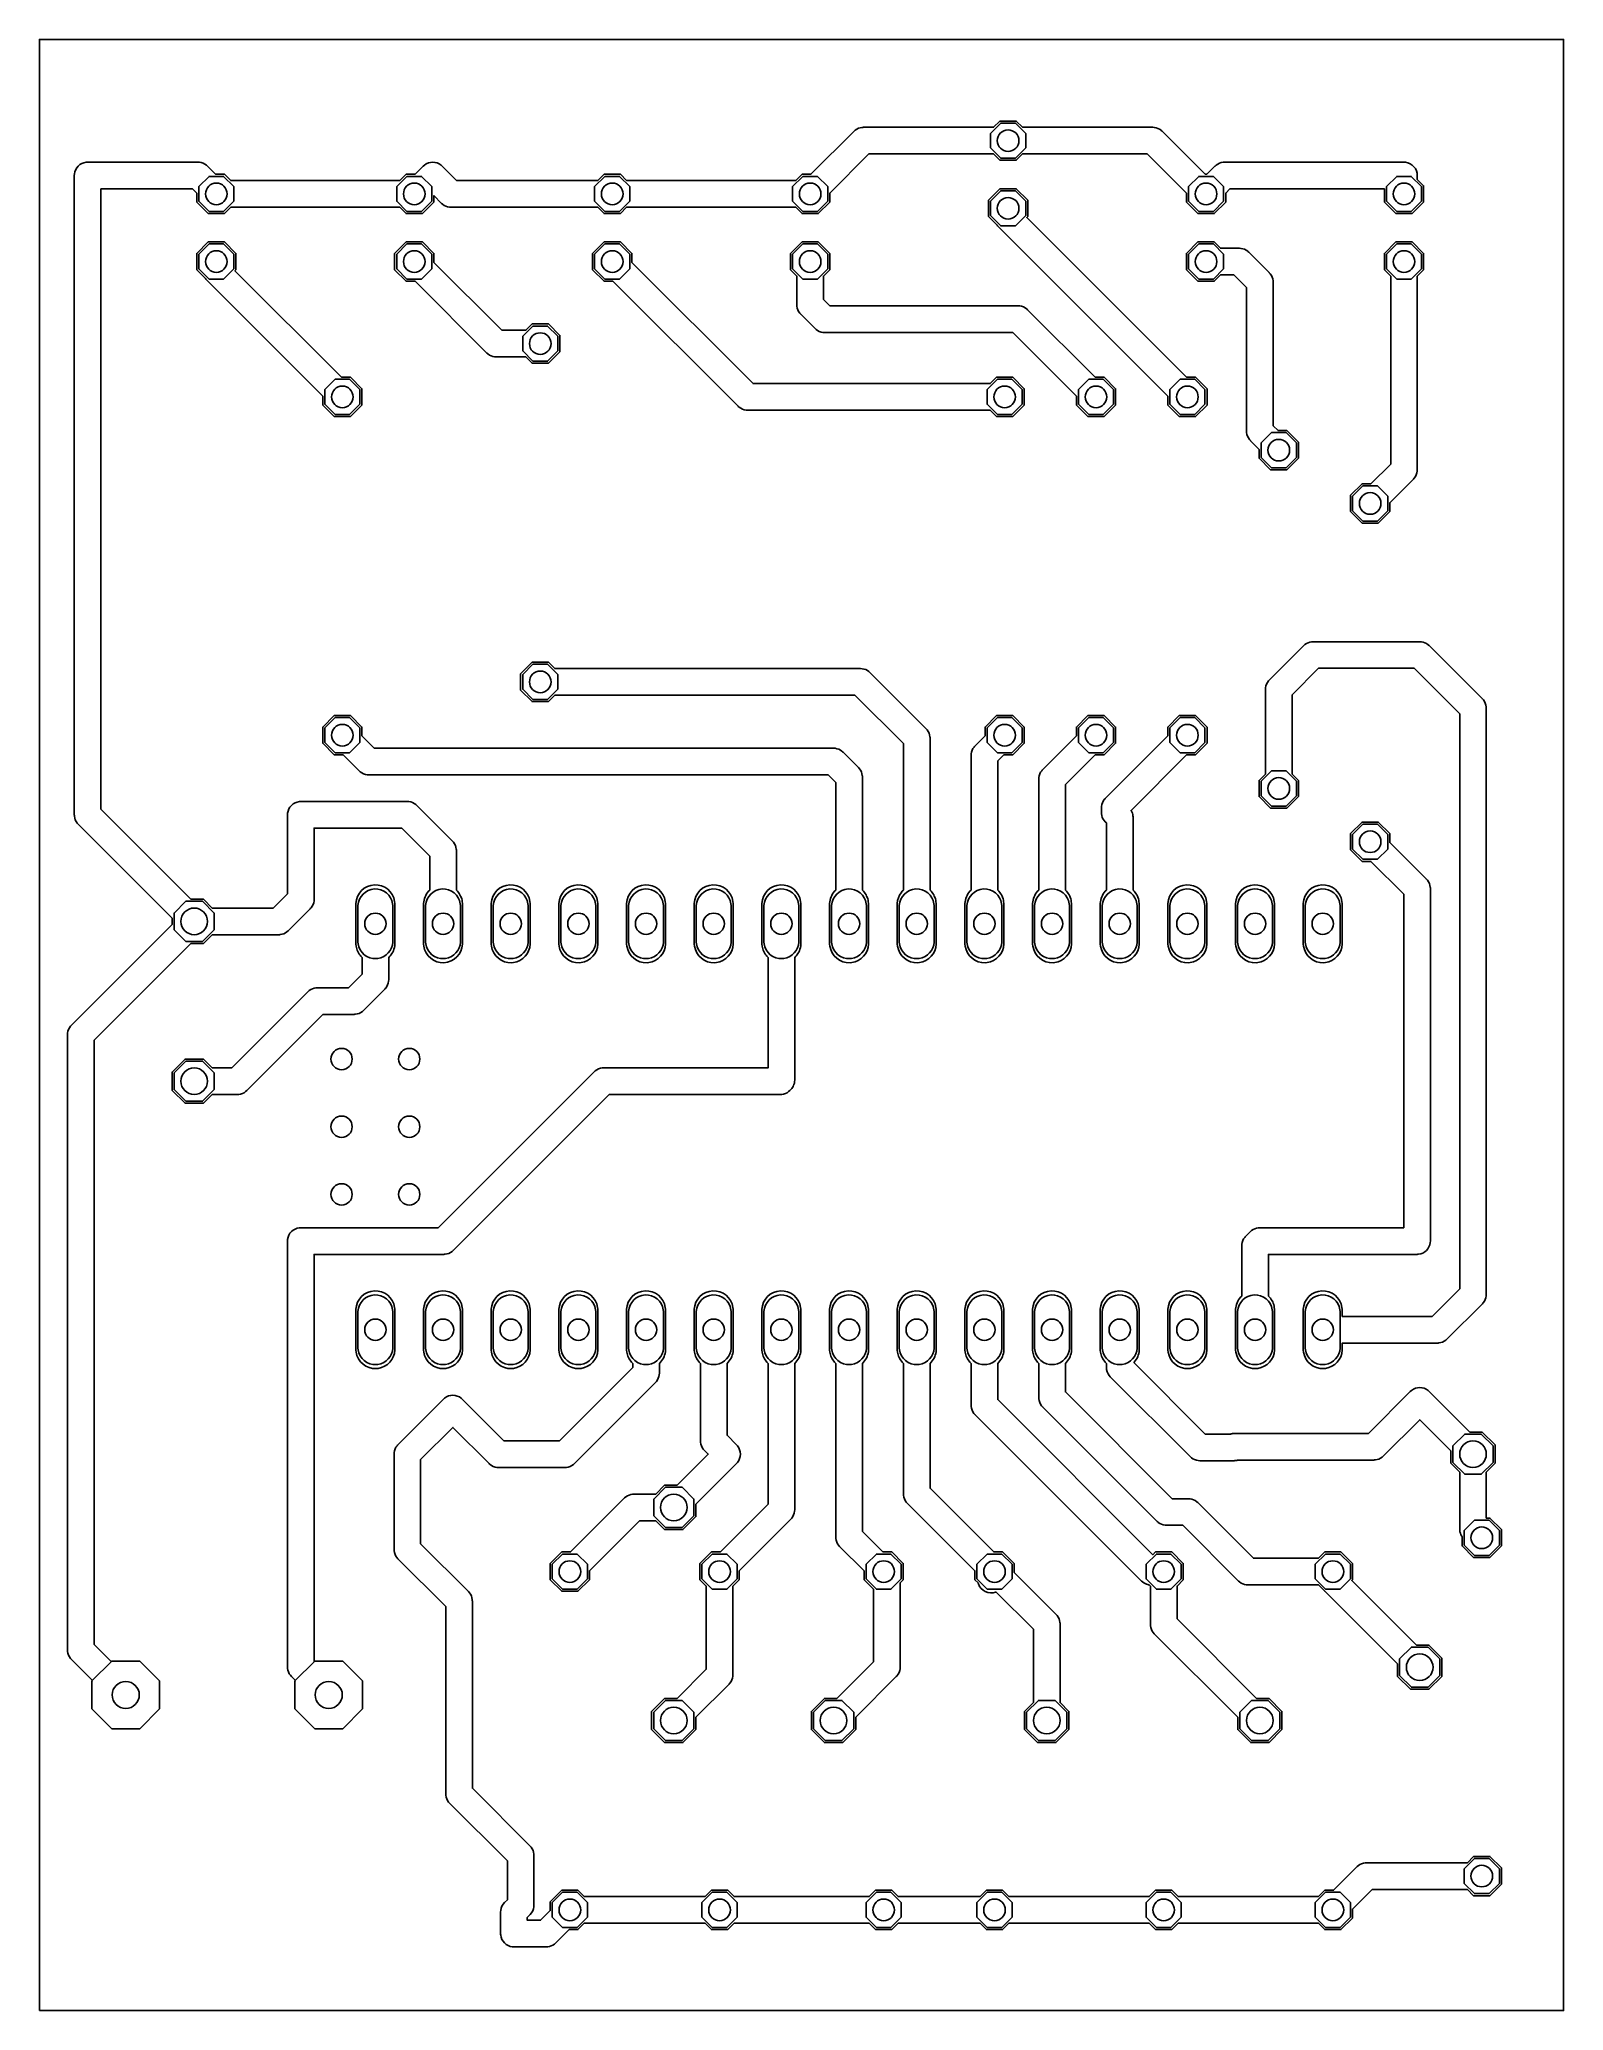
# Model space of a CAD drawing. Header units: millimetres. Extents: x 36.2 to 93.4, y -2.9 to 71.1.
import ezdxf

# ---------------------------------------------------------------- set-up
doc = ezdxf.new("R2010")
doc.units = ezdxf.units.MM

msp = doc.modelspace()

# ---------------------------------------------------------------- linework, layer by layer
at = {"layer": '16_copper'}
for points in [[(73.21, 67.036), (73.21, 67.584), (72.824, 67.97), (72.276, 67.97), (71.89, 67.584), (71.89, 67.036), (72.276, 66.65), (72.824, 66.65)], [(43.49, 65.036), (43.49, 65.584), (43.104, 65.97), (42.556, 65.97), (42.17, 65.584), (42.17, 65.036), (42.556, 64.65), (43.104, 64.65)], [(50.92, 65.036), (50.92, 65.584), (50.534, 65.97), (49.986, 65.97), (49.6, 65.584), (49.6, 65.036), (49.986, 64.65), (50.534, 64.65)], [(58.35, 65.036), (58.35, 65.584), (57.964, 65.97), (57.416, 65.97), (57.03, 65.584), (57.03, 65.036), (57.416, 64.65), (57.964, 64.65)], [(65.78, 65.036), (65.78, 65.584), (65.394, 65.97), (64.846, 65.97), (64.46, 65.584), (64.46, 65.036), (64.846, 64.65), (65.394, 64.65)], [(80.64, 65.036), (80.64, 65.584), (80.254, 65.97), (79.706, 65.97), (79.32, 65.584), (79.32, 65.036), (79.706, 64.65), (80.254, 64.65)], [(88.07, 65.036), (88.07, 65.584), (87.684, 65.97), (87.136, 65.97), (86.75, 65.584), (86.75, 65.036), (87.136, 64.65), (87.684, 64.65)], [(73.21, 64.496), (73.21, 65.044), (72.824, 65.43), (72.276, 65.43), (71.89, 65.044), (71.89, 64.496), (72.276, 64.11), (72.824, 64.11)], [(43.49, 62.496), (43.49, 63.044), (43.104, 63.43), (42.556, 63.43), (42.17, 63.044), (42.17, 62.496), (42.556, 62.11), (43.104, 62.11)], [(50.92, 62.496), (50.92, 63.044), (50.534, 63.43), (49.986, 63.43), (49.6, 63.044), (49.6, 62.496), (49.986, 62.11), (50.534, 62.11)], [(58.35, 62.496), (58.35, 63.044), (57.964, 63.43), (57.416, 63.43), (57.03, 63.044), (57.03, 62.496), (57.416, 62.11), (57.964, 62.11)], [(65.78, 62.496), (65.78, 63.044), (65.394, 63.43), (64.846, 63.43), (64.46, 63.044), (64.46, 62.496), (64.846, 62.11), (65.394, 62.11)], [(80.64, 62.496), (80.64, 63.044), (80.254, 63.43), (79.706, 63.43), (79.32, 63.044), (79.32, 62.496), (79.706, 62.11), (80.254, 62.11)], [(88.07, 62.496), (88.07, 63.044), (87.684, 63.43), (87.136, 63.43), (86.75, 63.044), (86.75, 62.496), (87.136, 62.11), (87.684, 62.11)], [(55.65, 59.416), (55.65, 59.964), (55.264, 60.35), (54.716, 60.35), (54.33, 59.964), (54.33, 59.416), (54.716, 59.03), (55.264, 59.03)], [(48.22, 57.416), (48.22, 57.964), (47.834, 58.35), (47.286, 58.35), (46.9, 57.964), (46.9, 57.416), (47.286, 57.03), (47.834, 57.03)], [(73.08, 57.416), (73.08, 57.964), (72.694, 58.35), (72.146, 58.35), (71.76, 57.964), (71.76, 57.416), (72.146, 57.03), (72.694, 57.03)], [(76.51, 57.416), (76.51, 57.964), (76.124, 58.35), (75.576, 58.35), (75.19, 57.964), (75.19, 57.416), (75.576, 57.03), (76.124, 57.03)], [(79.94, 57.416), (79.94, 57.964), (79.554, 58.35), (79.006, 58.35), (78.62, 57.964), (78.62, 57.416), (79.006, 57.03), (79.554, 57.03)], [(83.37, 55.416), (83.37, 55.964), (82.984, 56.35), (82.436, 56.35), (82.05, 55.964), (82.05, 55.416), (82.436, 55.03), (82.984, 55.03)], [(86.8, 53.416), (86.8, 53.964), (86.414, 54.35), (85.866, 54.35), (85.48, 53.964), (85.48, 53.416), (85.866, 53.03), (86.414, 53.03)], [(55.65, 46.716), (55.65, 47.264), (55.264, 47.65), (54.716, 47.65), (54.33, 47.264), (54.33, 46.716), (54.716, 46.33), (55.264, 46.33)], [(48.22, 44.716), (48.22, 45.264), (47.834, 45.65), (47.286, 45.65), (46.9, 45.264), (46.9, 44.716), (47.286, 44.33), (47.834, 44.33)], [(73.08, 44.716), (73.08, 45.264), (72.694, 45.65), (72.146, 45.65), (71.76, 45.264), (71.76, 44.716), (72.146, 44.33), (72.694, 44.33)], [(76.51, 44.716), (76.51, 45.264), (76.124, 45.65), (75.576, 45.65), (75.19, 45.264), (75.19, 44.716), (75.576, 44.33), (76.124, 44.33)], [(79.94, 44.716), (79.94, 45.264), (79.554, 45.65), (79.006, 45.65), (78.62, 45.264), (78.62, 44.716), (79.006, 44.33), (79.554, 44.33)], [(83.37, 42.716), (83.37, 43.264), (82.984, 43.65), (82.436, 43.65), (82.05, 43.264), (82.05, 42.716), (82.436, 42.33), (82.984, 42.33)], [(86.8, 40.716), (86.8, 41.264), (86.414, 41.65), (85.866, 41.65), (85.48, 41.264), (85.48, 40.716), (85.866, 40.33), (86.414, 40.33)], [(42.754, 37.688), (42.754, 38.312), (42.312, 38.754), (41.688, 38.754), (41.246, 38.312), (41.246, 37.688), (41.688, 37.246), (42.312, 37.246)], [(42.754, 31.688), (42.754, 32.312), (42.312, 32.754), (41.688, 32.754), (41.246, 32.312), (41.246, 31.688), (41.688, 31.246), (42.312, 31.246)], [(90.754, 17.688), (90.754, 18.312), (90.312, 18.754), (89.688, 18.754), (89.246, 18.312), (89.246, 17.688), (89.688, 17.246), (90.312, 17.246)], [(60.754, 15.688), (60.754, 16.312), (60.312, 16.754), (59.688, 16.754), (59.246, 16.312), (59.246, 15.688), (59.688, 15.246), (60.312, 15.246)], [(90.99, 14.586), (90.99, 15.134), (90.604, 15.52), (90.056, 15.52), (89.67, 15.134), (89.67, 14.586), (90.056, 14.2), (90.604, 14.2)], [(56.76, 13.316), (56.76, 13.864), (56.374, 14.25), (55.826, 14.25), (55.44, 13.864), (55.44, 13.316), (55.826, 12.93), (56.374, 12.93)], [(62.38, 13.316), (62.38, 13.864), (61.994, 14.25), (61.446, 14.25), (61.06, 13.864), (61.06, 13.316), (61.446, 12.93), (61.994, 12.93)], [(68.54, 13.316), (68.54, 13.864), (68.154, 14.25), (67.606, 14.25), (67.22, 13.864), (67.22, 13.316), (67.606, 12.93), (68.154, 12.93)], [(72.7, 13.316), (72.7, 13.864), (72.314, 14.25), (71.766, 14.25), (71.38, 13.864), (71.38, 13.316), (71.766, 12.93), (72.314, 12.93)], [(79.05, 13.316), (79.05, 13.864), (78.664, 14.25), (78.116, 14.25), (77.73, 13.864), (77.73, 13.316), (78.116, 12.93), (78.664, 12.93)], [(85.4, 13.316), (85.4, 13.864), (85.014, 14.25), (84.466, 14.25), (84.08, 13.864), (84.08, 13.316), (84.466, 12.93), (85.014, 12.93)], [(88.754, 9.688), (88.754, 10.312), (88.312, 10.754), (87.688, 10.754), (87.246, 10.312), (87.246, 9.688), (87.688, 9.246), (88.312, 9.246)], [(40.7, 8.434), (40.7, 9.486), (39.956, 10.23), (38.904, 10.23), (38.16, 9.486), (38.16, 8.434), (38.904, 7.69), (39.956, 7.69)], [(48.32, 8.434), (48.32, 9.486), (47.576, 10.23), (46.524, 10.23), (45.78, 9.486), (45.78, 8.434), (46.524, 7.69), (47.576, 7.69)], [(60.754, 7.688), (60.754, 8.312), (60.312, 8.754), (59.688, 8.754), (59.246, 8.312), (59.246, 7.688), (59.688, 7.246), (60.312, 7.246)], [(66.754, 7.688), (66.754, 8.312), (66.312, 8.754), (65.688, 8.754), (65.246, 8.312), (65.246, 7.688), (65.688, 7.246), (66.312, 7.246)], [(74.754, 7.688), (74.754, 8.312), (74.312, 8.754), (73.688, 8.754), (73.246, 8.312), (73.246, 7.688), (73.688, 7.246), (74.312, 7.246)], [(82.754, 7.688), (82.754, 8.312), (82.312, 8.754), (81.688, 8.754), (81.246, 8.312), (81.246, 7.688), (81.688, 7.246), (82.312, 7.246)], [(90.99, 1.886), (90.99, 2.434), (90.604, 2.82), (90.056, 2.82), (89.67, 2.434), (89.67, 1.886), (90.056, 1.5), (90.604, 1.5)], [(56.76, 0.616), (56.76, 1.164), (56.374, 1.55), (55.826, 1.55), (55.44, 1.164), (55.44, 0.616), (55.826, 0.23), (56.374, 0.23)], [(62.38, 0.616), (62.38, 1.164), (61.994, 1.55), (61.446, 1.55), (61.06, 1.164), (61.06, 0.616), (61.446, 0.23), (61.994, 0.23)], [(68.54, 0.616), (68.54, 1.164), (68.154, 1.55), (67.606, 1.55), (67.22, 1.164), (67.22, 0.616), (67.606, 0.23), (68.154, 0.23)], [(72.7, 0.616), (72.7, 1.164), (72.314, 1.55), (71.766, 1.55), (71.38, 1.164), (71.38, 0.616), (71.766, 0.23), (72.314, 0.23)], [(79.05, 0.616), (79.05, 1.164), (78.664, 1.55), (78.116, 1.55), (77.73, 1.164), (77.73, 0.616), (78.116, 0.23), (78.664, 0.23)], [(85.4, 0.616), (85.4, 1.164), (85.014, 1.55), (84.466, 1.55), (84.08, 1.164), (84.08, 0.616), (84.466, 0.23), (85.014, 0.23)]]:
    msp.add_lwpolyline(points, close=True, dxfattribs=at)
for points in [[(48.896, 36.608, 0.357806), (49.454, 37.224), (49.454, 38.596), (49.448, 38.66, 0.906347), (48.146, 38.596), (48.146, 37.224), (48.152, 37.16, 0.385742), (48.832, 36.602)], [(51.436, 36.608, 0.357806), (51.994, 37.224), (51.994, 38.596), (51.988, 38.66, 0.906347), (50.686, 38.596), (50.686, 37.224), (50.692, 37.16, 0.385742), (51.372, 36.602)], [(53.976, 36.608, 0.357806), (54.534, 37.224), (54.534, 38.596), (54.528, 38.66, 0.906347), (53.226, 38.596), (53.226, 37.224), (53.232, 37.16, 0.385742), (53.912, 36.602)], [(56.516, 36.608, 0.357806), (57.074, 37.224), (57.074, 38.596), (57.068, 38.66, 0.906347), (55.766, 38.596), (55.766, 37.224), (55.772, 37.16, 0.385742), (56.452, 36.602)], [(59.056, 36.608, 0.357806), (59.614, 37.224), (59.614, 38.596), (59.608, 38.66, 0.906347), (58.306, 38.596), (58.306, 37.224), (58.312, 37.16, 0.385742), (58.992, 36.602)], [(61.596, 36.608, 0.357806), (62.154, 37.224), (62.154, 38.596), (62.148, 38.66, 0.906347), (60.846, 38.596), (60.846, 37.224), (60.852, 37.16, 0.385742), (61.532, 36.602)], [(64.136, 36.608, 0.357806), (64.694, 37.224), (64.694, 38.596), (64.688, 38.66, 0.906347), (63.386, 38.596), (63.386, 37.224), (63.392, 37.16, 0.385742), (64.072, 36.602)], [(66.676, 36.608, 0.357806), (67.234, 37.224), (67.234, 38.596), (67.228, 38.66, 0.906347), (65.926, 38.596), (65.926, 37.224), (65.932, 37.16, 0.385742), (66.612, 36.602)], [(69.216, 36.608, 0.357806), (69.774, 37.224), (69.774, 38.596), (69.768, 38.66, 0.906347), (68.466, 38.596), (68.466, 37.224), (68.472, 37.16, 0.385742), (69.152, 36.602)], [(71.756, 36.608, 0.357806), (72.314, 37.224), (72.314, 38.596), (72.308, 38.66, 0.906347), (71.006, 38.596), (71.006, 37.224), (71.012, 37.16, 0.385742), (71.692, 36.602)], [(74.296, 36.608, 0.357806), (74.854, 37.224), (74.854, 38.596), (74.848, 38.66, 0.906347), (73.546, 38.596), (73.546, 37.224), (73.552, 37.16, 0.385742), (74.232, 36.602)], [(76.836, 36.608, 0.357806), (77.394, 37.224), (77.394, 38.596), (77.388, 38.66, 0.906347), (76.086, 38.596), (76.086, 37.224), (76.092, 37.16, 0.385742), (76.772, 36.602)], [(79.376, 36.608, 0.357806), (79.934, 37.224), (79.934, 38.596), (79.928, 38.66, 0.906347), (78.626, 38.596), (78.626, 37.224), (78.632, 37.16, 0.385742), (79.312, 36.602)], [(81.916, 36.608, 0.357806), (82.474, 37.224), (82.474, 38.596), (82.468, 38.66, 0.906347), (81.166, 38.596), (81.166, 37.224), (81.172, 37.16, 0.385742), (81.852, 36.602)], [(84.456, 36.608, 0.357806), (85.014, 37.224), (85.014, 38.596), (85.008, 38.66, 0.906347), (83.706, 38.596), (83.706, 37.224), (83.712, 37.16, 0.385742), (84.392, 36.602)], [(48.896, 21.368, 0.357806), (49.454, 21.984), (49.454, 23.356), (49.448, 23.42, 0.906347), (48.146, 23.356), (48.146, 21.984), (48.152, 21.92, 0.385742), (48.832, 21.362)], [(51.436, 21.368, 0.357806), (51.994, 21.984), (51.994, 23.356), (51.988, 23.42, 0.906347), (50.686, 23.356), (50.686, 21.984), (50.692, 21.92, 0.385742), (51.372, 21.362)], [(53.976, 21.368, 0.357806), (54.534, 21.984), (54.534, 23.356), (54.528, 23.42, 0.906347), (53.226, 23.356), (53.226, 21.984), (53.232, 21.92, 0.385742), (53.912, 21.362)], [(56.516, 21.368, 0.357806), (57.074, 21.984), (57.074, 23.356), (57.068, 23.42, 0.906347), (55.766, 23.356), (55.766, 21.984), (55.772, 21.92, 0.385742), (56.452, 21.362)], [(59.056, 21.368, 0.357806), (59.614, 21.984), (59.614, 23.356), (59.608, 23.42, 0.906347), (58.306, 23.356), (58.306, 21.984), (58.312, 21.92, 0.385742), (58.992, 21.362)], [(61.596, 21.368, 0.357806), (62.154, 21.984), (62.154, 23.356), (62.148, 23.42, 0.906347), (60.846, 23.356), (60.846, 21.984), (60.852, 21.92, 0.385742), (61.532, 21.362)], [(64.136, 21.368, 0.357806), (64.694, 21.984), (64.694, 23.356), (64.688, 23.42, 0.906347), (63.386, 23.356), (63.386, 21.984), (63.392, 21.92, 0.385742), (64.072, 21.362)], [(66.676, 21.368, 0.357806), (67.234, 21.984), (67.234, 23.356), (67.228, 23.42, 0.906347), (65.926, 23.356), (65.926, 21.984), (65.932, 21.92, 0.385742), (66.612, 21.362)], [(69.216, 21.368, 0.357806), (69.774, 21.984), (69.774, 23.356), (69.768, 23.42, 0.906347), (68.466, 23.356), (68.466, 21.984), (68.472, 21.92, 0.385742), (69.152, 21.362)], [(71.756, 21.368, 0.357806), (72.314, 21.984), (72.314, 23.356), (72.308, 23.42, 0.906347), (71.006, 23.356), (71.006, 21.984), (71.012, 21.92, 0.385742), (71.692, 21.362)], [(74.296, 21.368, 0.357806), (74.854, 21.984), (74.854, 23.356), (74.848, 23.42, 0.906347), (73.546, 23.356), (73.546, 21.984), (73.552, 21.92, 0.385742), (74.232, 21.362)], [(76.836, 21.368, 0.357806), (77.394, 21.984), (77.394, 23.356), (77.388, 23.42, 0.906347), (76.086, 23.356), (76.086, 21.984), (76.092, 21.92, 0.385742), (76.772, 21.362)], [(79.376, 21.368, 0.357806), (79.934, 21.984), (79.934, 23.356), (79.928, 23.42, 0.906347), (78.626, 23.356), (78.626, 21.984), (78.632, 21.92, 0.385742), (79.312, 21.362)], [(81.916, 21.368, 0.357806), (82.474, 21.984), (82.474, 23.356), (82.468, 23.42, 0.906347), (81.166, 23.356), (81.166, 21.984), (81.172, 21.92, 0.385742), (81.852, 21.362)], [(84.456, 21.368, 0.357806), (85.014, 21.984), (85.014, 23.356), (85.008, 23.42, 0.906347), (83.706, 23.356), (83.706, 21.984), (83.712, 21.92, 0.385742), (84.392, 21.362)]]:
    msp.add_lwpolyline(points, format="xyb", close=True, dxfattribs=at)
at = {"layer": '1_copper'}
for points in [[(40.7, 8.434), (40.7, 9.486), (39.956, 10.23), (38.904, 10.23), (38.886, 10.212), (38.246, 10.851), (38.246, 33.539), (41.877, 37.17), (42.344, 37.17), (42.674, 37.5), (45.172, 37.5), (45.197, 37.501), (45.223, 37.503, 0.142736), (45.482, 37.608), (45.524, 37.646, 0.000668), (45.525, 37.646), (46.354, 38.475), (46.371, 38.494), (46.388, 38.513, 0.142736), (46.497, 38.771), (46.5, 38.827, 0.000669), (46.5, 38.828), (46.5, 41.5), (49.793, 41.5), (50.84, 40.453), (50.84, 39.173), (50.798, 39.131, 0.173517), (50.61, 38.676), (50.61, 37.144), (50.617, 37.073, 0.906348), (52.07, 37.144), (52.07, 38.676), (52.063, 38.747, 0.148336), (51.882, 39.131), (51.84, 39.173), (51.84, 40.66), (51.839, 40.686), (51.837, 40.712, 0.142736), (51.732, 40.971), (51.694, 41.013, 0.000668), (51.694, 41.014), (50.354, 42.354), (50.334, 42.371), (50.315, 42.388, 0.142736), (50.057, 42.497), (50.001, 42.5, 0.000669), (50, 42.5), (46, 42.5), (45.973, 42.499), (45.947, 42.497, 0.350129), (45.503, 42.058), (45.5, 42.003, 0.001336), (45.5, 42), (45.5, 39.036), (44.964, 38.5), (42.674, 38.5), (42.344, 38.83), (41.877, 38.83), (38.5, 42.207), (38.5, 65.5), (41.933, 65.5), (42.093, 65.339), (42.093, 65.005), (42.525, 64.573), (43.135, 64.573), (43.372, 64.81), (49.718, 64.81), (49.955, 64.573), (50.565, 64.573), (50.997, 65.005), (50.997, 65.246), (51.286, 64.956), (51.306, 64.939), (51.325, 64.922, 0.142736), (51.583, 64.813), (51.639, 64.81, 0.000669), (51.64, 64.81), (57.148, 64.81), (57.385, 64.573), (57.995, 64.573), (58.232, 64.81), (64.578, 64.81), (64.815, 64.573), (65.425, 64.573), (65.857, 65.005), (65.857, 65.339), (67.327, 66.81), (72.008, 66.81), (72.245, 66.573), (72.855, 66.573), (73.092, 66.81), (77.773, 66.81), (79.243, 65.339), (79.243, 65.005), (79.675, 64.573), (80.285, 64.573), (80.717, 65.005), (80.717, 65.339), (80.877, 65.5), (86.673, 65.5), (86.673, 65.005), (87.105, 64.573), (87.715, 64.573), (88.147, 65.005), (88.147, 65.615), (87.91, 65.852), (87.91, 66, 0.380299), (87.468, 66.497), (87.413, 66.5, 0.001336), (87.41, 66.5), (80.67, 66.5), (80.644, 66.499), (80.618, 66.497, 0.142736), (80.359, 66.392), (80.317, 66.354, 0.000668), (80.316, 66.354), (80.009, 66.047), (79.951, 66.047), (78.334, 67.664), (78.314, 67.681), (78.295, 67.698, 0.142736), (78.037, 67.807), (77.981, 67.81, 0.000669), (77.98, 67.81), (73.092, 67.81), (72.855, 68.047), (72.245, 68.047), (72.008, 67.81), (67.12, 67.81), (67.094, 67.809), (67.068, 67.807, 0.142736), (66.809, 67.702), (66.767, 67.664, 0.000668), (66.766, 67.664), (65.149, 66.047), (64.815, 66.047), (64.578, 65.81), (58.232, 65.81), (57.995, 66.047), (57.385, 66.047), (57.148, 65.81), (51.847, 65.81), (51.304, 66.354), (51.284, 66.371), (51.264, 66.389, 0.350128), (50.64, 66.392), (50.598, 66.355, 0.001336), (50.596, 66.354), (50.289, 66.047), (49.955, 66.047), (49.718, 65.81), (43.372, 65.81), (43.135, 66.047), (42.801, 66.047), (42.494, 66.354), (42.474, 66.371), (42.455, 66.388, 0.142736), (42.197, 66.497), (42.141, 66.5, 0.000669), (42.14, 66.5), (38, 66.5), (37.973, 66.499), (37.947, 66.497, 0.350129), (37.503, 66.058), (37.5, 66.003, 0.001336), (37.5, 66), (37.5, 42), (37.501, 41.974), (37.503, 41.948, 0.142736), (37.608, 41.689), (37.646, 41.647, 0.000668), (37.646, 41.646), (41.17, 38.123), (41.17, 37.877), (37.392, 34.1), (37.375, 34.08), (37.358, 34.061, 0.142736), (37.249, 33.803), (37.246, 33.747, 0.000669), (37.246, 33.746), (37.246, 10.644), (37.247, 10.618), (37.249, 10.592, 0.142736), (37.354, 10.333), (37.392, 10.291, 0.000668), (37.392, 10.29), (38.178, 9.504), (38.16, 9.486), (38.16, 8.434), (38.904, 7.69), (39.956, 7.69)], [(80.017, 57.385), (80.017, 57.995), (79.585, 58.427), (79.251, 58.427), (73.249, 64.428), (73.287, 64.465), (73.287, 65.075), (72.855, 65.507), (72.245, 65.507), (71.813, 65.075), (71.813, 64.465), (72.132, 64.146), (72.141, 64.134), (72.156, 64.112, 0.002005), (72.158, 64.109), (72.196, 64.067, 0.000668), (72.196, 64.066), (78.543, 57.719), (78.543, 57.385), (78.975, 56.953), (79.585, 56.953)], [(48.297, 57.385), (48.297, 57.995), (47.865, 58.427), (47.531, 58.427), (43.529, 62.428), (43.567, 62.465), (43.567, 63.075), (43.135, 63.507), (42.525, 63.507), (42.093, 63.075), (42.093, 62.465), (42.412, 62.146), (42.421, 62.134), (42.436, 62.112, 0.002005), (42.438, 62.109), (42.476, 62.067, 0.000668), (42.476, 62.066), (46.823, 57.719), (46.823, 57.385), (47.255, 56.953), (47.865, 56.953)], [(55.727, 59.385), (55.727, 59.995), (55.295, 60.427), (54.685, 60.427), (54.448, 60.19), (53.547, 60.19), (50.997, 62.741), (50.997, 63.075), (50.565, 63.507), (49.955, 63.507), (49.523, 63.075), (49.523, 62.465), (49.955, 62.033), (50.289, 62.033), (52.986, 59.336), (53.006, 59.319), (53.025, 59.302, 0.142736), (53.283, 59.193), (53.339, 59.19, 0.000669), (53.34, 59.19), (54.448, 59.19), (54.685, 58.953), (55.295, 58.953)], [(73.157, 57.385), (73.157, 57.995), (72.725, 58.427), (72.115, 58.427), (71.878, 58.19), (62.977, 58.19), (58.427, 62.741), (58.427, 63.075), (57.995, 63.507), (57.385, 63.507), (56.953, 63.075), (56.953, 62.465), (57.385, 62.033), (57.719, 62.033), (62.416, 57.336), (62.436, 57.319), (62.455, 57.302, 0.142736), (62.713, 57.193), (62.769, 57.19, 0.000669), (62.77, 57.19), (71.878, 57.19), (72.115, 56.953), (72.725, 56.953)], [(76.587, 57.385), (76.587, 57.995), (76.155, 58.427), (75.821, 58.427), (73.284, 60.963), (73.265, 60.98), (73.245, 60.998, 0.142736), (72.988, 61.106), (72.932, 61.11, 0.000669), (72.93, 61.11), (65.862, 61.11), (65.62, 61.352), (65.62, 62.228), (65.857, 62.465), (65.857, 63.075), (65.425, 63.507), (64.815, 63.507), (64.383, 63.075), (64.383, 62.465), (64.62, 62.228), (64.62, 61.145), (64.621, 61.119), (64.623, 61.093, 0.142736), (64.728, 60.834), (64.766, 60.792, 0.000668), (64.766, 60.791), (65.302, 60.256), (65.321, 60.239), (65.34, 60.221, 0.142736), (65.598, 60.113), (65.654, 60.11, 0.000669), (65.655, 60.11), (72.723, 60.11), (75.113, 57.719), (75.113, 57.385), (75.545, 56.953), (76.155, 56.953)], [(83.447, 55.385), (83.447, 55.995), (83.015, 56.427), (82.681, 56.427), (82.5, 56.607), (82.5, 62), (82.499, 62.026), (82.497, 62.052, 0.142736), (82.392, 62.311), (82.354, 62.353, 0.000668), (82.354, 62.354), (81.584, 63.124), (81.564, 63.141), (81.545, 63.158, 0.142736), (81.287, 63.267), (81.231, 63.27, 0.000669), (81.23, 63.27), (80.522, 63.27), (80.285, 63.507), (79.675, 63.507), (79.243, 63.075), (79.243, 62.465), (79.675, 62.033), (80.285, 62.033), (80.522, 62.27), (81.023, 62.27), (81.5, 61.793), (81.5, 56.4), (81.501, 56.374), (81.503, 56.348, 0.142736), (81.608, 56.089), (81.646, 56.047, 0.000668), (81.646, 56.046), (81.973, 55.719), (81.973, 55.385), (82.405, 54.953), (83.015, 54.953)], [(86.877, 53.385), (86.877, 53.719), (87.764, 54.606), (87.781, 54.626), (87.798, 54.645, 0.142736), (87.907, 54.903), (87.91, 54.959, 0.000669), (87.91, 54.96), (87.91, 62.228), (88.147, 62.465), (88.147, 63.075), (87.715, 63.507), (87.105, 63.507), (86.673, 63.075), (86.673, 62.465), (86.91, 62.228), (86.91, 55.167), (86.169, 54.427), (85.835, 54.427), (85.403, 53.995), (85.403, 53.385), (85.835, 52.953), (86.445, 52.953)], [(84.467, 21.217, 0.357806), (85.09, 21.904), (85.09, 22.17), (88.67, 22.17), (88.696, 22.171), (88.722, 22.173, 0.142736), (88.981, 22.278), (89.023, 22.316, 0.000668), (89.024, 22.316), (90.354, 23.646), (90.371, 23.666), (90.388, 23.685, 0.142736), (90.497, 23.943), (90.5, 23.999, 0.000669), (90.5, 24), (90.5, 46), (90.499, 46.026), (90.497, 46.052, 0.142736), (90.392, 46.311), (90.354, 46.353, 0.000668), (90.354, 46.354), (88.354, 48.354), (88.334, 48.371), (88.315, 48.388, 0.142736), (88.057, 48.497), (88.001, 48.5, 0.000669), (88, 48.5), (84, 48.5), (83.974, 48.499), (83.948, 48.497, 0.142736), (83.689, 48.392), (83.647, 48.354, 0.000668), (83.646, 48.354), (82.356, 47.064), (82.339, 47.044), (82.322, 47.025, 0.142736), (82.213, 46.767), (82.21, 46.711, 0.000669), (82.21, 46.71), (82.21, 43.532), (81.973, 43.295), (81.973, 42.685), (82.405, 42.253), (83.015, 42.253), (83.447, 42.685), (83.447, 43.295), (83.21, 43.532), (83.21, 46.503), (84.207, 47.5), (87.793, 47.5), (89.5, 45.793), (89.5, 24.207), (88.463, 23.17), (85.09, 23.17), (85.09, 23.436), (85.083, 23.507, 0.906348), (83.63, 23.436), (83.63, 21.904), (83.637, 21.833, 0.385742), (84.396, 21.21)], [(69.227, 36.457, 0.357806), (69.85, 37.144), (69.85, 38.676), (69.843, 38.747, 0.148336), (69.662, 39.131), (69.62, 39.173), (69.62, 44.88), (69.619, 44.906), (69.617, 44.932, 0.142736), (69.512, 45.191), (69.474, 45.233, 0.000668), (69.474, 45.234), (67.364, 47.344), (67.344, 47.361), (67.325, 47.378, 0.142736), (67.067, 47.487), (67.011, 47.49, 0.000669), (67.01, 47.49), (55.532, 47.49), (55.295, 47.727), (54.685, 47.727), (54.253, 47.295), (54.253, 46.685), (54.685, 46.253), (55.295, 46.253), (55.532, 46.49), (66.803, 46.49), (68.62, 44.673), (68.62, 39.173), (68.578, 39.131), (68.533, 39.076, 0.148336), (68.39, 38.676), (68.39, 37.144), (68.397, 37.073, 0.385742), (69.156, 36.45)], [(66.687, 36.457, 0.357806), (67.31, 37.144), (67.31, 38.676), (67.303, 38.747, 0.148336), (67.122, 39.131), (67.08, 39.173), (67.08, 43.42), (67.079, 43.446), (67.077, 43.472, 0.142736), (66.972, 43.731), (66.934, 43.773, 0.000668), (66.934, 43.774), (66.354, 44.354), (66.334, 44.371), (66.315, 44.388, 0.142736), (66.057, 44.497), (66.001, 44.5, 0.000669), (66, 44.5), (48.757, 44.5), (48.297, 44.961), (48.297, 45.295), (47.865, 45.727), (47.255, 45.727), (46.823, 45.295), (46.823, 44.685), (47.255, 44.253), (47.589, 44.253), (48.196, 43.646), (48.216, 43.629), (48.235, 43.612, 0.142736), (48.493, 43.503), (48.549, 43.5, 0.000669), (48.55, 43.5), (65.793, 43.5), (66.08, 43.213), (66.08, 39.173), (66.038, 39.131, 0.173517), (65.85, 38.676), (65.85, 37.144), (65.857, 37.073, 0.385742), (66.616, 36.45)], [(71.767, 36.457, 0.357806), (72.39, 37.144), (72.39, 38.676), (72.383, 38.747, 0.148336), (72.202, 39.131), (72.16, 39.173), (72.16, 44.023), (72.391, 44.253), (72.725, 44.253), (73.157, 44.685), (73.157, 45.295), (72.725, 45.727), (72.115, 45.727), (71.683, 45.295), (71.683, 44.961), (71.306, 44.584), (71.289, 44.564), (71.272, 44.545, 0.142736), (71.163, 44.287), (71.16, 44.231, 0.000669), (71.16, 44.23), (71.16, 39.173), (71.118, 39.131, 0.173517), (70.93, 38.676), (70.93, 37.144), (70.937, 37.073, 0.385742), (71.696, 36.45)], [(74.307, 36.457, 0.357806), (74.93, 37.144), (74.93, 38.676), (74.923, 38.747, 0.148336), (74.742, 39.131), (74.7, 39.173), (74.7, 43.133), (75.821, 44.253), (76.155, 44.253), (76.587, 44.685), (76.587, 45.295), (76.155, 45.727), (75.545, 45.727), (75.113, 45.295), (75.113, 44.961), (73.846, 43.694), (73.829, 43.674), (73.812, 43.655, 0.142736), (73.703, 43.397), (73.7, 43.341, 0.000669), (73.7, 43.34), (73.7, 39.173), (73.658, 39.131, 0.173517), (73.47, 38.676), (73.47, 37.144), (73.477, 37.073, 0.385742), (74.236, 36.45)], [(76.847, 36.457, 0.357806), (77.47, 37.144), (77.47, 38.676), (77.463, 38.747, 0.148336), (77.282, 39.131), (77.24, 39.173), (77.24, 41.905), (77.239, 41.931), (77.237, 41.957, 0.112287), (77.166, 42.167), (77.165, 42.168), (79.251, 44.253), (79.585, 44.253), (80.017, 44.685), (80.017, 45.295), (79.585, 45.727), (78.975, 45.727), (78.543, 45.295), (78.543, 44.961), (76.196, 42.613), (76.179, 42.594), (76.161, 42.575, 0.142736), (76.053, 42.317), (76.05, 42.261, 0.000669), (76.05, 42.26), (76.05, 42.095), (76.051, 42.069), (76.052, 42.043, 0.142736), (76.158, 41.784), (76.195, 41.743, 0.000668), (76.196, 41.742), (76.24, 41.698), (76.24, 39.173), (76.198, 39.131, 0.173517), (76.01, 38.676), (76.01, 37.144), (76.017, 37.073, 0.385742), (76.776, 36.45)], [(81.927, 21.217, 0.357806), (82.55, 21.904), (82.55, 23.436), (82.543, 23.507, 0.148336), (82.362, 23.891), (82.32, 23.933), (82.32, 25.5), (87.9, 25.5), (87.927, 25.501), (87.953, 25.503, 0.350129), (88.397, 25.942), (88.4, 25.997, 0.001336), (88.4, 26), (88.4, 39.23), (88.399, 39.256), (88.397, 39.282, 0.142736), (88.292, 39.541), (88.254, 39.583, 0.000668), (88.254, 39.584), (86.877, 40.961), (86.877, 41.295), (86.445, 41.727), (85.835, 41.727), (85.403, 41.295), (85.403, 40.685), (85.835, 40.253), (86.169, 40.253), (87.4, 39.023), (87.4, 26.5), (82, 26.5), (81.974, 26.499), (81.948, 26.497, 0.142736), (81.689, 26.392), (81.647, 26.354, 0.000668), (81.646, 26.354), (81.466, 26.174), (81.449, 26.154), (81.432, 26.135, 0.142736), (81.323, 25.877), (81.32, 25.821, 0.000669), (81.32, 25.82), (81.32, 23.933), (81.278, 23.891, 0.173517), (81.09, 23.436), (81.09, 21.904), (81.097, 21.833, 0.385742), (81.856, 21.21)], [(42.674, 31.5), (43.618, 31.5), (43.644, 31.501), (43.67, 31.503, 0.142736), (43.929, 31.608), (43.97, 31.646, 0.000668), (43.971, 31.646), (46.834, 34.509), (48, 34.509), (48.026, 34.511), (48.052, 34.512, 0.142736), (48.311, 34.618), (48.353, 34.655, 0.000668), (48.354, 34.656), (49.154, 35.456), (49.171, 35.475), (49.188, 35.494, 0.142736), (49.297, 35.752), (49.3, 35.808, 0.000669), (49.3, 35.809), (49.3, 36.647), (49.342, 36.689, 0.173517), (49.53, 37.144), (49.53, 38.676), (49.523, 38.747, 0.906348), (48.07, 38.676), (48.07, 37.144), (48.077, 37.073, 0.148336), (48.258, 36.689), (48.3, 36.647), (48.3, 36.017), (47.793, 35.509), (46.627, 35.509), (46.601, 35.508), (46.575, 35.507, 0.142736), (46.316, 35.401), (46.275, 35.364, 0.000668), (46.274, 35.363), (43.411, 32.5), (42.674, 32.5), (42.344, 32.83), (41.656, 32.83), (41.17, 32.344), (41.17, 31.656), (41.656, 31.17), (42.344, 31.17)], [(48.32, 8.434), (48.32, 9.486), (47.576, 10.23), (46.524, 10.23), (46.506, 10.212), (46.5, 10.217), (46.5, 25.5), (51.366, 25.5), (51.392, 25.501), (51.418, 25.503, 0.142736), (51.677, 25.608), (51.719, 25.646, 0.000668), (51.72, 25.646), (57.573, 31.5), (64, 31.5), (64.026, 31.501), (64.052, 31.503, 0.142736), (64.311, 31.608), (64.353, 31.646, 0.000668), (64.354, 31.646), (64.394, 31.686, 0.093914), (64.5, 31.846), (64.51, 31.87), (64.511, 31.872), (64.512, 31.874, 0.055968), (64.537, 31.983), (64.54, 32.039, 0.000669), (64.54, 32.04), (64.54, 36.647), (64.582, 36.689, 0.173517), (64.77, 37.144), (64.77, 38.676), (64.763, 38.747, 0.906348), (63.31, 38.676), (63.31, 37.144), (63.317, 37.073, 0.148336), (63.498, 36.689), (63.54, 36.647), (63.54, 32.5), (57.366, 32.5), (57.34, 32.499), (57.314, 32.497, 0.142736), (57.055, 32.392), (57.014, 32.354, 0.000668), (57.013, 32.354), (51.159, 26.5), (46, 26.5), (45.973, 26.499), (45.947, 26.497, 0.350129), (45.503, 26.058), (45.5, 26.003, 0.001336), (45.5, 26), (45.5, 10.01), (45.501, 9.984), (45.503, 9.958, 0.142736), (45.608, 9.699), (45.646, 9.657, 0.000668), (45.646, 9.656), (45.798, 9.504), (45.78, 9.486), (45.78, 8.434), (46.524, 7.69), (47.576, 7.69)], [(53.987, 36.457, 0.357806), (54.61, 37.144), (54.61, 38.676), (54.603, 38.747, 0.906348), (53.15, 38.676), (53.15, 37.144), (53.157, 37.073, 0.385742), (53.916, 36.45)], [(56.527, 36.457, 0.357806), (57.15, 37.144), (57.15, 38.676), (57.143, 38.747, 0.906348), (55.69, 38.676), (55.69, 37.144), (55.697, 37.073, 0.385742), (56.456, 36.45)], [(59.067, 36.457, 0.357806), (59.69, 37.144), (59.69, 38.676), (59.683, 38.747, 0.906348), (58.23, 38.676), (58.23, 37.144), (58.237, 37.073, 0.385742), (58.996, 36.45)], [(61.607, 36.457, 0.357806), (62.23, 37.144), (62.23, 38.676), (62.223, 38.747, 0.906348), (60.77, 38.676), (60.77, 37.144), (60.777, 37.073, 0.385742), (61.536, 36.45)], [(79.387, 36.457, 0.357806), (80.01, 37.144), (80.01, 38.676), (80.003, 38.747, 0.906348), (78.55, 38.676), (78.55, 37.144), (78.557, 37.073, 0.385742), (79.316, 36.45)], [(81.927, 36.457, 0.357806), (82.55, 37.144), (82.55, 38.676), (82.543, 38.747, 0.906348), (81.09, 38.676), (81.09, 37.144), (81.097, 37.073, 0.385742), (81.856, 36.45)], [(84.467, 36.457, 0.357806), (85.09, 37.144), (85.09, 38.676), (85.083, 38.747, 0.906348), (83.63, 38.676), (83.63, 37.144), (83.637, 37.073, 0.385742), (84.396, 36.45)], [(48.907, 21.217, 0.357806), (49.53, 21.904), (49.53, 23.436), (49.523, 23.507, 0.906348), (48.07, 23.436), (48.07, 21.904), (48.077, 21.833, 0.385742), (48.836, 21.21)], [(55.236, -0.499), (55.262, -0.497, 0.142736), (55.521, -0.392), (55.563, -0.354, 0.000668), (55.564, -0.354), (56.071, 0.153), (56.405, 0.153), (56.642, 0.39), (61.178, 0.39), (61.415, 0.153), (62.025, 0.153), (62.262, 0.39), (67.338, 0.39), (67.575, 0.153), (68.185, 0.153), (68.422, 0.39), (71.498, 0.39), (71.735, 0.153), (72.345, 0.153), (72.582, 0.39), (77.848, 0.39), (78.085, 0.153), (78.695, 0.153), (78.932, 0.39), (84.198, 0.39), (84.435, 0.153), (85.045, 0.153), (85.477, 0.585), (85.477, 0.919), (86.217, 1.66), (89.788, 1.66), (90.025, 1.423), (90.635, 1.423), (91.067, 1.855), (91.067, 2.465), (90.635, 2.897), (90.025, 2.897), (89.788, 2.66), (86.01, 2.66), (85.984, 2.659), (85.958, 2.657, 0.142736), (85.699, 2.552), (85.657, 2.514, 0.000668), (85.656, 2.514), (84.769, 1.627), (84.435, 1.627), (84.198, 1.39), (78.932, 1.39), (78.695, 1.627), (78.085, 1.627), (77.848, 1.39), (72.582, 1.39), (72.345, 1.627), (71.735, 1.627), (71.498, 1.39), (68.422, 1.39), (68.185, 1.627), (67.575, 1.627), (67.338, 1.39), (62.262, 1.39), (62.025, 1.627), (61.415, 1.627), (61.178, 1.39), (56.642, 1.39), (56.405, 1.627), (55.795, 1.627), (55.363, 1.195), (55.363, 0.861), (55.003, 0.5), (54.5, 0.5), (54.5, 0.605), (54.608, 0.713, 0.169319), (54.751, 1.009), (54.754, 1.065, 0.000669), (54.754, 1.066), (54.754, 2.934), (54.753, 2.96), (54.751, 2.985, 0.142736), (54.646, 3.244), (54.608, 3.286, 0.000668), (54.608, 3.287), (52.44, 5.455), (52.44, 12.485), (52.438, 12.511), (52.437, 12.537, 0.142736), (52.331, 12.796), (52.294, 12.837, 0.000668), (52.293, 12.838), (50.5, 14.632), (50.5, 17.793), (51.71, 19.002), (53.066, 17.646), (53.085, 17.629), (53.104, 17.612, 0.142736), (53.362, 17.503), (53.418, 17.5, 0.000669), (53.419, 17.5), (55.92, 17.5), (55.946, 17.501), (55.972, 17.503, 0.142736), (56.231, 17.608), (56.273, 17.646, 0.000668), (56.274, 17.646), (59.314, 20.686), (59.331, 20.706), (59.348, 20.725, 0.142736), (59.457, 20.983), (59.46, 21.039, 0.000669), (59.46, 21.04), (59.46, 21.407), (59.502, 21.449, 0.173517), (59.69, 21.904), (59.69, 23.436), (59.683, 23.507, 0.906348), (58.23, 23.436), (58.23, 21.904), (58.237, 21.833, 0.148336), (58.418, 21.449), (58.46, 21.407), (58.46, 21.247), (55.713, 18.5), (53.626, 18.5), (52.063, 20.063), (52.043, 20.081), (52.024, 20.099, 0.350128), (51.4, 20.102), (51.358, 20.065, 0.001336), (51.356, 20.063), (49.646, 18.354), (49.629, 18.334), (49.612, 18.315, 0.142736), (49.503, 18.057), (49.5, 18.001, 0.000669), (49.5, 18), (49.5, 14.424), (49.501, 14.399), (49.503, 14.373, 0.142736), (49.608, 14.114), (49.646, 14.072, 0.000668), (49.646, 14.071), (51.44, 12.278), (51.44, 5.248), (51.441, 5.222), (51.442, 5.196, 0.142736), (51.548, 4.937), (51.585, 4.895, 0.000668), (51.586, 4.894), (53.754, 2.727), (53.754, 1.273), (53.646, 1.166, 0.169319), (53.503, 0.869), (53.5, 0.814, 0.000669), (53.5, 0.812), (53.5, 0), (53.501, -0.027), (53.503, -0.053, 0.350129), (53.942, -0.497), (53.997, -0.5, 0.001336), (54, -0.5), (55.21, -0.5)], [(51.447, 21.217, 0.357806), (52.07, 21.904), (52.07, 23.436), (52.063, 23.507, 0.906348), (50.61, 23.436), (50.61, 21.904), (50.617, 21.833, 0.385742), (51.376, 21.21)], [(53.987, 21.217, 0.357806), (54.61, 21.904), (54.61, 23.436), (54.603, 23.507, 0.906348), (53.15, 23.436), (53.15, 21.904), (53.157, 21.833, 0.385742), (53.916, 21.21)], [(56.837, 13.285), (56.837, 13.619), (58.717, 15.5), (59.326, 15.5), (59.656, 15.17), (60.344, 15.17), (60.83, 15.656), (60.83, 16.123), (62.354, 17.646), (62.371, 17.666), (62.389, 17.686, 0.350128), (62.392, 18.31), (62.355, 18.352, 0.001336), (62.354, 18.354), (62, 18.707), (62, 21.407), (62.042, 21.449, 0.173517), (62.23, 21.904), (62.23, 23.436), (62.223, 23.507, 0.906348), (60.77, 23.436), (60.77, 21.904), (60.777, 21.833, 0.148336), (60.958, 21.449), (61, 21.407), (61, 18.5), (61.001, 18.474), (61.003, 18.448, 0.142736), (61.108, 18.189), (61.146, 18.147, 0.000668), (61.146, 18.146), (61.293, 18), (60.123, 16.83), (59.656, 16.83), (59.326, 16.5), (58.51, 16.5), (58.484, 16.499), (58.458, 16.497, 0.142736), (58.199, 16.392), (58.157, 16.354, 0.000668), (58.156, 16.354), (56.129, 14.327), (55.795, 14.327), (55.363, 13.895), (55.363, 13.285), (55.795, 12.853), (56.405, 12.853)], [(56.527, 21.217, 0.357806), (57.15, 21.904), (57.15, 23.436), (57.143, 23.507, 0.906348), (55.69, 23.436), (55.69, 21.904), (55.697, 21.833, 0.385742), (56.456, 21.21)], [(60.83, 7.656), (60.83, 8.123), (62.074, 9.366), (62.091, 9.386), (62.108, 9.405, 0.142736), (62.217, 9.663), (62.22, 9.719, 0.000669), (62.22, 9.72), (62.22, 13.048), (62.457, 13.285), (62.457, 13.619), (64.394, 15.556), (64.411, 15.576), (64.428, 15.595, 0.142736), (64.537, 15.853), (64.54, 15.909, 0.000669), (64.54, 15.91), (64.54, 21.407), (64.582, 21.449, 0.173517), (64.77, 21.904), (64.77, 23.436), (64.763, 23.507, 0.906348), (63.31, 23.436), (63.31, 21.904), (63.317, 21.833, 0.148336), (63.498, 21.449), (63.54, 21.407), (63.54, 16.117), (61.749, 14.327), (61.415, 14.327), (60.983, 13.895), (60.983, 13.285), (61.22, 13.048), (61.22, 9.927), (60.123, 8.83), (59.656, 8.83), (59.17, 8.344), (59.17, 7.656), (59.656, 7.17), (60.344, 7.17)], [(66.83, 7.656), (66.83, 8.123), (68.354, 9.646), (68.371, 9.666), (68.388, 9.685, 0.142736), (68.497, 9.943), (68.5, 9.999, 0.000669), (68.5, 10), (68.5, 13.168), (68.617, 13.285), (68.617, 13.895), (68.185, 14.327), (67.851, 14.327), (67.08, 15.097), (67.08, 21.407), (67.122, 21.449, 0.173517), (67.31, 21.904), (67.31, 23.436), (67.303, 23.507, 0.906348), (65.85, 23.436), (65.85, 21.904), (65.857, 21.833, 0.148336), (66.038, 21.449), (66.08, 21.407), (66.08, 14.89), (66.081, 14.864), (66.083, 14.838, 0.142736), (66.188, 14.579), (66.226, 14.537, 0.000668), (66.226, 14.536), (67.143, 13.619), (67.143, 13.285), (67.5, 12.928), (67.5, 10.207), (66.123, 8.83), (65.656, 8.83), (65.17, 8.344), (65.17, 7.656), (65.656, 7.17), (66.344, 7.17)], [(74.83, 7.656), (74.83, 8.344), (74.5, 8.674), (74.5, 11.63), (74.499, 11.656), (74.497, 11.682, 0.142736), (74.392, 11.941), (74.354, 11.983, 0.000668), (74.354, 11.984), (72.777, 13.561), (72.777, 13.895), (72.345, 14.327), (72.011, 14.327), (69.62, 16.717), (69.62, 21.407), (69.662, 21.449, 0.173517), (69.85, 21.904), (69.85, 23.436), (69.843, 23.507, 0.906348), (68.39, 23.436), (68.39, 21.904), (68.397, 21.833, 0.148336), (68.578, 21.449), (68.62, 21.407), (68.62, 16.51), (68.621, 16.484), (68.623, 16.458, 0.142736), (68.728, 16.199), (68.766, 16.157, 0.000668), (68.766, 16.156), (71.303, 13.619), (71.303, 13.285), (71.423, 13.165), (71.429, 13.147), (71.434, 13.127, 0.421827), (72.082, 12.823), (72.095, 12.828), (73.5, 11.423), (73.5, 8.674), (73.17, 8.344), (73.17, 7.656), (73.656, 7.17), (74.344, 7.17)], [(82.83, 7.656), (82.83, 8.344), (82.344, 8.83), (81.877, 8.83), (78.89, 11.817), (78.89, 13.048), (79.127, 13.285), (79.127, 13.895), (78.695, 14.327), (78.085, 14.327), (77.983, 14.225), (72.16, 20.049), (72.16, 21.407), (72.202, 21.449, 0.173517), (72.39, 21.904), (72.39, 23.436), (72.383, 23.507, 0.906348), (70.93, 23.436), (70.93, 21.904), (70.937, 21.833, 0.148336), (71.118, 21.449), (71.16, 21.407), (71.16, 19.842), (71.161, 19.816), (71.163, 19.79, 0.142736), (71.268, 19.531), (71.306, 19.489, 0.000668), (71.306, 19.488), (77.558, 13.236), (77.577, 13.219), (77.597, 13.202, 0.114316), (77.799, 13.103), (77.825, 13.098), (77.843, 13.095), (77.89, 13.048), (77.89, 11.61), (77.891, 11.584), (77.893, 11.558, 0.142736), (77.998, 11.299), (78.036, 11.257, 0.000668), (78.036, 11.256), (81.17, 8.123), (81.17, 7.656), (81.656, 7.17), (82.344, 7.17)], [(88.83, 9.656), (88.83, 10.344), (88.344, 10.83), (87.877, 10.83), (85.449, 13.258), (85.477, 13.285), (85.477, 13.895), (85.045, 14.327), (84.435, 14.327), (84.198, 14.09), (81.76, 14.09), (79.67, 16.18), (79.651, 16.197), (79.631, 16.215, 0.142736), (79.374, 16.323), (79.318, 16.327, 0.000669), (79.316, 16.327), (78.711, 16.327), (74.7, 20.337), (74.7, 21.407), (74.742, 21.449, 0.173517), (74.93, 21.904), (74.93, 23.436), (74.923, 23.507, 0.906348), (73.47, 23.436), (73.47, 21.904), (73.477, 21.833, 0.148336), (73.658, 21.449), (73.7, 21.407), (73.7, 20.13), (73.701, 20.104), (73.703, 20.078, 0.142736), (73.808, 19.819), (73.846, 19.777, 0.000668), (73.846, 19.776), (78.15, 15.473), (78.169, 15.456), (78.188, 15.438, 0.142736), (78.446, 15.33), (78.502, 15.327, 0.000669), (78.503, 15.327), (79.109, 15.327), (81.199, 13.236), (81.219, 13.219), (81.238, 13.202, 0.142736), (81.496, 13.093), (81.552, 13.09, 0.000669), (81.553, 13.09), (84.198, 13.09), (84.435, 12.853), (84.439, 12.853), (87.17, 10.123), (87.17, 9.656), (87.656, 9.17), (88.344, 9.17)], [(91.067, 14.555), (91.067, 15.165), (90.635, 15.597), (90.5, 15.597), (90.5, 17.326), (90.83, 17.656), (90.83, 18.344), (90.344, 18.83), (89.877, 18.83), (88.354, 20.354), (88.334, 20.371), (88.314, 20.389, 0.350128), (87.69, 20.392), (87.648, 20.355, 0.001336), (87.646, 20.354), (86.072, 18.779), (81.056, 18.779), (81.03, 18.778), (81.004, 18.777, 0.028674), (80.945, 18.767), (80.92, 18.76), (80.899, 18.754), (79.953, 18.754), (77.27, 21.437), (77.282, 21.449, 0.173517), (77.47, 21.904), (77.47, 23.436), (77.463, 23.507, 0.906348), (76.01, 23.436), (76.01, 21.904), (76.017, 21.833, 0.148336), (76.198, 21.449), (76.24, 21.407), (76.24, 21.26, 0.169318), (76.348, 20.949), (76.386, 20.907, 0.000668), (76.386, 20.906), (79.392, 17.9), (79.412, 17.883), (79.431, 17.866, 0.142736), (79.689, 17.757), (79.745, 17.754, 0.000669), (79.746, 17.754), (81.03, 17.754), (81.056, 17.755), (81.082, 17.757, 0.029968), (81.141, 17.766), (81.166, 17.774), (81.187, 17.779), (86.279, 17.779), (86.305, 17.781), (86.331, 17.782, 0.142736), (86.59, 17.888), (86.632, 17.925, 0.000668), (86.633, 17.926), (88, 19.293), (89.17, 18.123), (89.17, 17.656), (89.5, 17.326), (89.5, 15.19), (89.501, 15.164), (89.503, 15.138, 0.114316), (89.576, 14.925), (89.591, 14.904), (89.593, 14.9), (89.593, 14.555), (90.025, 14.123), (90.635, 14.123)], [(79.387, 21.217, 0.357806), (80.01, 21.904), (80.01, 23.436), (80.003, 23.507, 0.906348), (78.55, 23.436), (78.55, 21.904), (78.557, 21.833, 0.385742), (79.316, 21.21)]]:
    msp.add_lwpolyline(points, format="xyb", close=True, dxfattribs=at)
at = {"layer": 'drills_PTH'}
for centre, radius in [((72.55, 67.31), 0.406), ((42.83, 65.31), 0.406), ((50.26, 65.31), 0.406), ((57.69, 65.31), 0.406), ((65.12, 65.31), 0.406), ((72.55, 64.77), 0.406), ((79.98, 65.31), 0.406), ((87.41, 65.31), 0.406), ((42.83, 62.77), 0.406), ((50.26, 62.77), 0.406), ((57.69, 62.77), 0.406), ((65.12, 62.77), 0.406), ((79.98, 62.77), 0.406), ((87.41, 62.77), 0.406), ((54.99, 59.69), 0.406), ((47.56, 57.69), 0.406), ((72.42, 57.69), 0.406), ((75.85, 57.69), 0.406), ((79.28, 57.69), 0.406), ((82.71, 55.69), 0.406), ((86.14, 53.69), 0.406), ((54.99, 46.99), 0.406), ((47.56, 44.99), 0.406), ((72.42, 44.99), 0.406), ((75.85, 44.99), 0.406), ((79.28, 44.99), 0.406), ((82.71, 42.99), 0.406), ((86.14, 40.99), 0.406), ((42, 38), 0.5), ((48.8, 37.91), 0.4), ((51.34, 37.91), 0.4), ((53.88, 37.91), 0.4), ((56.42, 37.91), 0.4), ((58.96, 37.91), 0.4), ((61.5, 37.91), 0.4), ((64.04, 37.91), 0.4), ((66.58, 37.91), 0.4), ((69.12, 37.91), 0.4), ((71.66, 37.91), 0.4), ((74.2, 37.91), 0.4), ((76.74, 37.91), 0.4), ((79.28, 37.91), 0.4), ((81.82, 37.91), 0.4), ((84.36, 37.91), 0.4), ((47.53, 32.83), 0.4), ((50.07, 32.83), 0.4), ((42, 32), 0.5), ((47.53, 30.29), 0.4), ((50.07, 30.29), 0.4), ((47.53, 27.75), 0.4), ((50.07, 27.75), 0.4), ((48.8, 22.67), 0.4), ((51.34, 22.67), 0.4), ((53.88, 22.67), 0.4), ((56.42, 22.67), 0.4), ((58.96, 22.67), 0.4), ((61.5, 22.67), 0.4), ((64.04, 22.67), 0.4), ((66.58, 22.67), 0.4), ((69.12, 22.67), 0.4), ((71.66, 22.67), 0.4), ((74.2, 22.67), 0.4), ((76.74, 22.67), 0.4), ((79.28, 22.67), 0.4), ((81.82, 22.67), 0.4), ((84.36, 22.67), 0.4), ((90, 18), 0.5), ((60, 16), 0.5), ((90.33, 14.86), 0.406), ((56.1, 13.59), 0.406), ((61.72, 13.59), 0.406), ((67.88, 13.59), 0.406), ((72.04, 13.59), 0.406), ((78.39, 13.59), 0.406), ((84.74, 13.59), 0.406), ((88, 10), 0.5), ((39.43, 8.96), 0.508), ((47.05, 8.96), 0.508), ((60, 8), 0.5), ((66, 8), 0.5), ((74, 8), 0.5), ((82, 8), 0.5), ((90.33, 2.16), 0.406), ((56.1, 0.89), 0.406), ((61.72, 0.89), 0.406), ((67.88, 0.89), 0.406), ((72.04, 0.89), 0.406), ((78.39, 0.89), 0.406), ((84.74, 0.89), 0.406)]:
    msp.add_circle(centre, radius, dxfattribs=at)
at = {"layer": 'outline'}
msp.add_lwpolyline([(36.19, -2.89), (93.4, -2.89), (93.4, 71.11), (36.19, 71.11), (36.19, -2.89)], close=True, dxfattribs=at)

doc.saveas('drawing.dxf')
